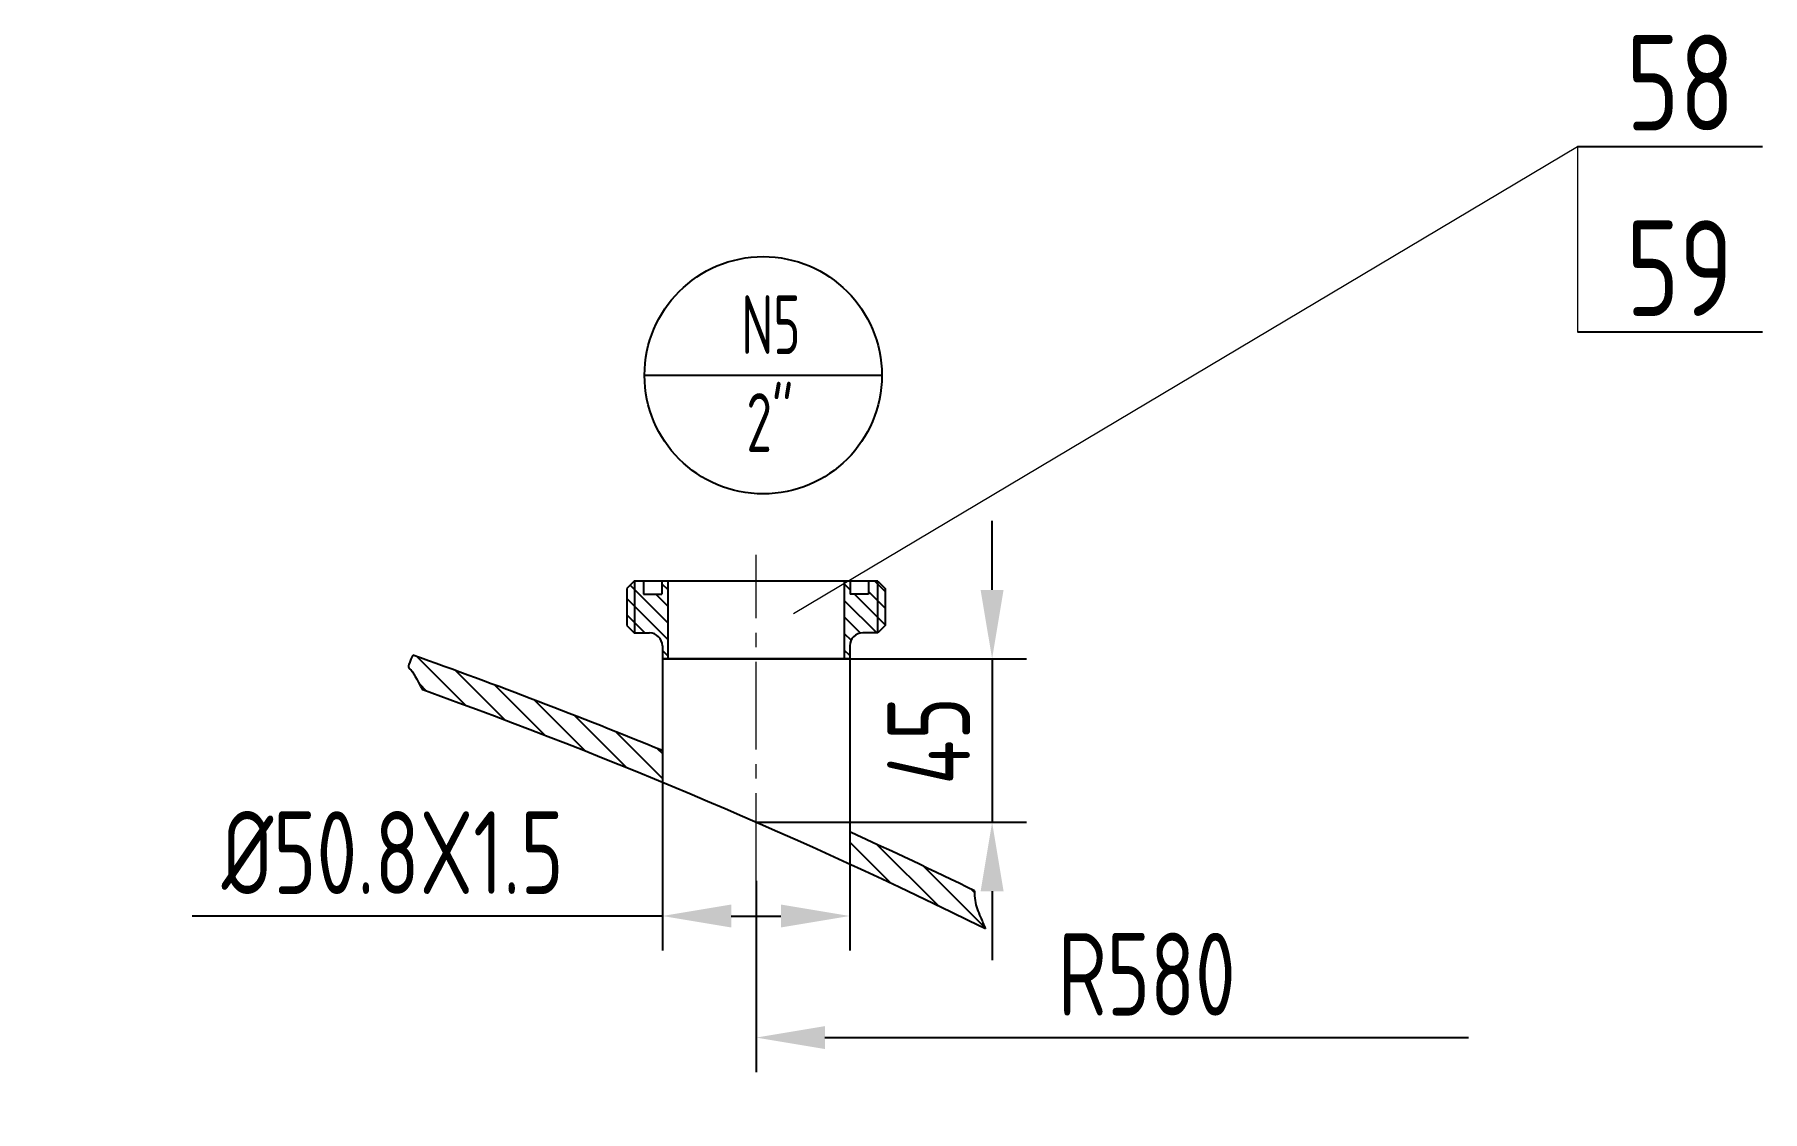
# Model space of a CAD drawing. Header units: inches. Extents: x -375 to 8535, y -477 to 12465.
# Drawn here: x 4572 to 5512, y 7830 to 8416 of the extents above; entities that cross this region are included whole.
import ezdxf

# ---------------------------------------------------------------- set-up
doc = ezdxf.new("R2010")
doc.units = ezdxf.units.IN
doc.header["$LTSCALE"] = 5
doc.linetypes.add('CENTER2', pattern=[28.575000000000003, 19.05, -3.175, 3.175, -3.175])
for name, color, linetype in [('1轮廓实线层', 7, 'Continuous'), ('2细线层', 4, 'Continuous'), ('5剖面线层', 2, 'Continuous'), ('6文字层', 3, 'Continuous'), ('7标注层', 4, 'Continuous')]:
    doc.layers.add(name, color=color, linetype=linetype)
doc.layers.add('图层1', color=1, linetype='CENTER2', lineweight=13)
doc.layers.add('图层4', color=3, linetype='Continuous', lineweight=13)
doc.styles.add('PC_TEXTSTYLE', font='isocp.shx', dxfattribs={"width": 0.8, "bigfont": 'hzfs.shx'})
doc.styles.get("Standard").update_dxf_attribs({"font": 'isocp.shx', "width": 0.7070000000000001, "bigfont": 'hztxt.shx'})
doc.dimstyles.new('TH_GBDIM', dxfattribs={"dimscale": 15, "dimtxt": 3, "dimasz": 2.5, "dimexe": 1.25, "dimexo": 0, "dimgap": 0.8, "dimtad": 1, "dimdec": 0, "dimzin": 0, "dimdsep": 46, "dimtxsty": 'PC_TEXTSTYLE', "dimcen": 2.5, "dimclrd": 256, "dimclre": 256, "dimclrt": 3, "dimadec": 0, "dimazin": 0, "dimtfac": 0.714286, "dimtdec": 0, "dimtmove": 0, "dimatfit": 3, "dimfxl": 0, "dimtzin": 0, "dimlwd": -1, "dimlwe": -1, "dimarcsym": 0})

# ---------------------------------------------------------------- blocks, each defined once
blk = doc.blocks.new('*D1697')
at = {"layer": '1轮廓实线层', "color": 3}
for p, q in [((4964.34997227896, 7955.255904330951), (4964.34997227896, 7851.121946910603)), ((5001.84997227896, 7869.871946910603), (5352.009417235131, 7869.871946910603))]:
    blk.add_line(p, q, dxfattribs=at)
blk.add_solid([(5001.84997227896, 7876.121946910603), (5001.84997227896, 7863.621946910603), (4964.34997227896, 7869.871946910603)], dxfattribs=at)
at = {"layer": 'Defpoints', "color": 0}
for p in [(4964.34997227896, 7955.255904330951), (5352.009417235131, 7869.871946910603), (5352.009417235131, 7869.871946910603)]:
    blk.add_point(p, dxfattribs=at)
at = {"layer": '1轮廓实线层', "color": 3, "insert": (5176.929694757046, 7904.371946910603), "char_height": 45, "attachment_point": 5, "style": 'PC_TEXTSTYLE'}
blk.add_mtext('R580', dxfattribs=at)
blk = doc.blocks.new('_None')
blk = doc.blocks.new('*D1710')
at = {"layer": '2细线层', "color": 3}
for p, q in [((5092.781829647676, 8113.536563204226), (5092.781829647676, 8151.036563204226)), ((5015.34997227896, 8076.036563204226), (5111.531829647676, 8076.036563204226)), ((5092.781829647676, 8076.036563204226), (5092.781829647676, 7987.048006845143)), ((4964.34997227896, 7987.048006845143), (5111.531829647676, 7987.048006845143)), ((5092.781829647676, 7949.548006845143), (5092.781829647676, 7912.048006845143))]:
    blk.add_line(p, q, dxfattribs=at)
for points in [[(5086.531829647676, 8113.536563204226), (5099.031829647676, 8113.536563204226), (5092.781829647676, 8076.036563204226)], [(5099.031829647676, 7949.548006845143), (5086.531829647676, 7949.548006845143), (5092.781829647676, 7987.048006845143)]]:
    blk.add_solid(points, dxfattribs=at)
at = {"layer": 'Defpoints', "color": 0}
for p in [(5015.34997227896, 8076.036563204226), (4964.34997227896, 7987.048006845143), (5092.781829647676, 7987.048006845143)]:
    blk.add_point(p, dxfattribs=at)
at = {"layer": '2细线层', "color": 3, "insert": (5058.281829647676, 8031.360868827501), "char_height": 45, "attachment_point": 5, "rotation": 90, "style": 'PC_TEXTSTYLE'}
blk.add_mtext('45', dxfattribs=at)
blk = doc.blocks.new('*D1711')
at = {"layer": '2细线层', "color": 3}
for p, q in [((4913.349972278993, 8008.728510276374), (4913.349972278993, 7917.290689292236)), ((5015.34997227896, 7964.202300673423), (5015.34997227896, 7917.290689292236)), ((4913.349972278993, 7936.040689292236), (4657.449972278992, 7936.040689292236)), ((4950.849972278993, 7936.040689292236), (4977.84997227896, 7936.040689292236))]:
    blk.add_line(p, q, dxfattribs=at)
for points in [[(4950.849972278993, 7942.290689292236), (4950.849972278993, 7929.790689292236), (4913.349972278993, 7936.040689292236)], [(4977.84997227896, 7929.790689292236), (4977.84997227896, 7942.290689292236), (5015.34997227896, 7936.040689292236)]]:
    blk.add_solid(points, dxfattribs=at)
at = {"layer": 'Defpoints', "color": 0}
for p in [(4913.349972278993, 8008.728510276374), (5015.34997227896, 7964.202300673423), (5015.34997227896, 7936.040689292236)]:
    blk.add_point(p, dxfattribs=at)
at = {"layer": '2细线层', "color": 3, "insert": (4766.649972278992, 7970.540689292236), "char_height": 45, "attachment_point": 5, "style": 'PC_TEXTSTYLE'}
blk.add_mtext('%%C50.8X1.5', dxfattribs=at)

msp = doc.modelspace()

# ---------------------------------------------------------------- hatches: boundary and pattern name
at = {"layer": '5剖面线层'}
h = msp.add_hatch(dxfattribs=at)
h.set_pattern_fill('ANSI31', color=256, scale=3, angle=90, style=0)
h.set_pattern_definition([(135, (451.2248502887487, 4727.559724951278), (-6.735192090801865, -6.735192090801863), [])])
edge = h.paths.add_edge_path()
edge.add_arc((3804.349972278985, 5329.154103770828), 2899.999999999924, 63.70312233606262, 65.31771183234667, ccw=False)
edge.add_spline(control_points=[(5089.114746963973, 7929.034769056933), (5088.293379472165, 7931.207718387642), (5086.004697391007, 7936.506412815882), (5083.305219668939, 7943.079692401329), (5083.129671571252, 7947.949497739538), (5083.237616168051, 7949.746096872278)], knot_values=[18.51155637258709, 18.51155637258709, 18.51155637258709, 18.51155637258709, 24.97437656427888, 34.45394882058299, 39.90549679325666, 39.90549679325666, 39.90549679325666, 39.90549679325666], degree=3, periodic=0)
edge.add_arc((3804.34997227735, 5329.154103766984), 2916.000000004096, 63.98693980556494, 65.46210934178026)
edge.add_line((5015.34997227896, 7981.800895184942), (5015.34997227896, 7964.202300673424))
edge = h.paths.add_edge_path()
edge.add_line((4913.349972278993, 8008.728510276373), (4913.349972279002, 8026.036563204223))
edge.add_arc((3804.349972279134, 5329.154103771189), 2915.999999999534, 67.64677313800186, 70.50437164854027)
edge.add_spline(control_points=[(4777.521042844521, 8077.970952419338), (4774.442573112552, 8071.557930783997), (4777.377824904179, 8070.022186318675), (4779.497356331449, 8065.03983259497), (4782.990201301225, 8059.037489950332)], knot_values=[11.02059589597818, 11.02059589597818, 11.02059589597818, 11.02059589597818, 17.1592368743631, 35.65941078391946, 35.65941078391946, 35.65941078391946, 35.65941078391946], degree=3, periodic=0)
edge.add_arc((3804.349972278985, 5329.154103770828), 2899.999999999924, 67.51672107416692, 70.2776703708738, ccw=False)
h.paths.add_polyline_path([(5118.865521528699, 7949.371946910603), (5234.993867985392, 7949.371946910603), (5234.993867985392, 7859.371946910603), (5118.865521528699, 7859.371946910603)], flags=24)
h.paths.add_polyline_path([(5013.281829647676, 7998.5108688275), (5013.281829647676, 8064.2108688275), (5103.281829647676, 8064.2108688275), (5103.281829647676, 7998.5108688275)], flags=24)
h.paths.add_polyline_path([(4658.199972278992, 8015.540689292236), (4875.099972278992, 8015.540689292236), (4875.099972278992, 7925.540689292236), (4658.199972278992, 7925.540689292236)], flags=24)
h.paths.add_polyline_path([(4101.135755350637, 8204.426934274377), (4119.45893023155, 8145.062022956946), (4033.46208139713, 8118.51881308041), (4015.138906516216, 8177.883724397841)], flags=24)
h.paths.add_polyline_path([(4057.341990415504, 7919.679646237707), (4177.070336872197, 7919.679646237707), (4177.070336872197, 7829.679646237707), (4057.341990415504, 7829.679646237707)], flags=24)
h = msp.add_hatch(dxfattribs=at)
h.set_pattern_fill('ANSI31', color=256, scale=2.007874015747439, angle=360, style=0)
h.set_pattern_definition([(135, (8908.4669635305, 21981.45429851439), (4.507805730062906, 4.50780573006291), [])])
h.paths.add_polyline_path([(5030.409027397029, 8118.20191753493), (5030.609814798554, 8118.20191753493), (5034.625562830108, 8114.186169503419), (5034.625562830108, 8094.107429345956), (5030.609814798554, 8090.09168131446), (5030.409027397029, 8090.09168131446)])
h.paths.add_polyline_path([(5012.338161255328, 8118.20191753493), (5015.550759680489, 8118.20191753493), (5015.550759680489, 8111.174358479812), (5025.590129759257, 8111.174358479812), (5025.590129759257, 8118.20191753493), (5030.409027397029, 8118.20191753493), (5030.409027397029, 8090.09168131446), (5022.377531334037, 8090.09168131446, 0.4142135623721853), (5015.349972278906, 8083.064122259358), (5015.349972278906, 8076.036563204226), (5012.338161255328, 8076.036563204226)])
h.paths.add_polyline_path([(4898.290917160841, 8118.20191753493), (4903.109814798612, 8118.20191753493), (4903.109814798612, 8111.174358479812), (4913.14918487738, 8111.174358479812), (4913.14918487738, 8118.20191753493), (4916.361783302542, 8118.20191753493), (4916.361783302542, 8076.036563204226), (4913.349972278964, 8076.036563204226), (4913.349972278964, 8083.064122259358, 0.4142135623731709), (4906.322413223832, 8090.09168131446), (4898.290917160841, 8090.09168131446)])
h.paths.add_polyline_path([(4894.074381727762, 8114.186169503419), (4898.090129759257, 8118.20191753493), (4898.290917160841, 8118.20191753493), (4898.290917160841, 8090.09168131446), (4898.090129759257, 8090.09168131446), (4894.074381727762, 8094.107429345956)])

# ---------------------------------------------------------------- linework, layer by layer
for p, q in [((5411.227503252264, 8354.834045025855), (5511.948870109875, 8354.834045025855)), ((5411.227503252264, 8253.888109520001), (5511.948870109875, 8253.888109520001))]:
    msp.add_line(p, q)
for radius, start, end in [(2916, 67.64677313800195, 70.50437164853992), (2900, 63.70312233606285, 70.27767037087376), (2916, 63.98693980556086, 65.46210934177824)]:
    msp.add_arc((3804.34997227896, 5329.154103770756), radius, start, end)
at = {"layer": '1轮廓实线层'}
for p, q in [((4898.090129759315, 8118.20191753493), (4894.07438172782, 8114.186169503419)), ((4894.07438172782, 8114.186169503419), (4894.07438172782, 8094.107429345956)), ((5030.60981479867, 8118.20191753493), (4898.090129759315, 8118.20191753493)), ((4903.10981479867, 8118.20191753493), (4903.10981479867, 8111.174358479812)), ((4913.149184877439, 8118.20191753493), (4913.149184877439, 8111.174358479812)), ((4916.3617833026, 8118.20191753493), (4916.3617833026, 8076.036563204226)), ((5012.338161255386, 8118.20191753493), (5012.338161255386, 8076.036563204226)), ((5015.550759680547, 8118.20191753493), (5015.550759680547, 8111.174358479812)), ((5025.590129759257, 8118.20191753493), (5025.590129759257, 8111.174358479812)), ((5030.60981479867, 8118.20191753493), (5034.625562830166, 8114.186169503419)), ((5034.625562830166, 8114.186169503419), (5034.625562830166, 8094.107429345956)), ((4903.10981479867, 8111.174358479812), (4913.149184877439, 8111.174358479812)), ((5025.590129759257, 8111.174358479812), (5015.550759680547, 8111.174358479812)), ((4894.07438172782, 8094.107429345956), (4898.090129759315, 8090.09168131446)), ((4898.090129759315, 8090.09168131446), (4906.32241322389, 8090.09168131446)), ((5030.60981479867, 8090.09168131446), (5022.377531334096, 8090.09168131446)), ((5034.625562830166, 8094.107429345956), (5030.60981479867, 8090.09168131446)), ((4913.349972279022, 8083.064122259358), (4913.349972279022, 8076.036563204226)), ((5015.349972278964, 8083.064122259358), (5015.349972278964, 8076.036563204226)), ((4913.349972279022, 8076.036563204226), (5015.349972278964, 8076.036563204226)), ((5015.349972278964, 8076.036563204226), (4913.349972279022, 8076.036563204226)), ((4913.349972279029, 8076.036563204226), (4913.349972278993, 8008.728510276374)), ((5015.34997227896, 8076.036563204226), (5015.34997227896, 7964.202300673423)), ((5015.349972279022, 8076.036563204226), (5015.349972279022, 7964.202300673397))]:
    msp.add_line(p, q, dxfattribs=at)
for centre, start, end in [((4906.32241322389, 8083.064122259358), 0, 90), ((5022.377531334096, 8083.064122259358), 90, 180)]:
    msp.add_arc(centre, 7.027559055115488, start, end, dxfattribs=at)
at = {"layer": '2细线层'}
for p, q in [((4898.290917160899, 8118.20191753493), (4898.290917160899, 8090.09168131446)), ((5030.409027397087, 8118.20191753493), (5030.409027397087, 8090.09168131446))]:
    msp.add_line(p, q, dxfattribs=at)
for points, knots in [([(4777.521042844521, 8077.970952419338), (4774.442573112552, 8071.557930783997), (4777.377824904179, 8070.022186318675), (4779.497356331449, 8065.03983259497), (4782.990201301225, 8059.037489950332)], [11.02059589597818, 11.02059589597818, 11.02059589597818, 11.02059589597818, 17.1592368743631, 35.65941078391946, 35.65941078391946, 35.65941078391946, 35.65941078391946]), ([(5083.237616168051, 7949.746096872278), (5083.129671571252, 7947.949497739538), (5083.305219668939, 7943.079692401329), (5086.004697391007, 7936.506412815882), (5088.293379472165, 7931.207718387642), (5089.114746963973, 7929.034769056933)], [18.5115563725871, 18.5115563725871, 18.5115563725871, 18.5115563725871, 23.96310434526076, 33.44267660156488, 39.90549679325666, 39.90549679325666, 39.90549679325666, 39.90549679325666])]:
    msp.add_open_spline(points, degree=3, knots=knots, dxfattribs=at)
at = {"layer": '7标注层'}
msp.add_line((4903.657870599793, 8230.305759228591), (5032.78581836872, 8230.305759228591), dxfattribs=at)
msp.add_circle((4968.221844484262, 8230.305759228591), 64.56397388446318, dxfattribs=at)
at = {"layer": '图层1', "ltscale": 0.5}
msp.add_line((4964.34997227896, 7955.255904330951), (4964.34997227896, 8132.527381745486), dxfattribs=at)
at = {"layer": '图层4'}
for p, q in [((4984.783715319092, 8100.624311119866), (5411.227503252264, 8354.834045025855)), ((5411.227503252264, 8354.834045025855), (5411.227503252264, 8253.888109520001))]:
    msp.add_line(p, q, dxfattribs=at)

# ---------------------------------------------------------------- texts
at = {"layer": '6文字层', "char_height": 32, "attachment_point": 1}
for s, insert, width in [('N5', (4956.265749156577, 8273.804345312843), 94.07799305721437), ('2"', (4959.109544523399, 8220.573220205), 31.5)]:
    msp.add_mtext(s, dxfattribs=dict(at, insert=insert, width=width))
at = {"layer": '7标注层', "char_height": 52, "attachment_point": 1}
for s, insert in [('{\\W0.85;58}', (5437.859541662813, 8415.553419687887)), ('{\\W0.85;59}', (5437.859541662813, 8314.607484182034))]:
    msp.add_mtext(s, dxfattribs=dict(at, insert=insert))

# ---------------------------------------------------------------- dimensions: what is measured, and where the dimension line sits
at = {"layer": '1轮廓实线层'}
dim = msp.add_linear_dim(base=(5352.009417235131, 7869.871946910603), p1=(4964.34997227896, 7955.255904330951), p2=(5352.009417235131, 7869.871946910603), text='R580', dimstyle='TH_GBDIM', override={"dimtxt": 3, "dimtxsty": 'PC_TEXTSTYLE', "dimblk2": 'None', "dimsah": 1, "dimse2": 1, "dimclrd": 3, "dimclre": 3, "dimtfac": 0.714286}, dxfattribs=at)
dim.commit()
dim.dimension.update_dxf_attribs({"geometry": '*D1697', "text_midpoint": (5176.929694757046, 7904.371946910603)})
at = {"layer": '2细线层'}
dim = msp.add_linear_dim(base=(5092.781829647676, 7987.048006845143), p1=(5015.34997227896, 8076.036563204226), p2=(4964.34997227896, 7987.048006845143), angle=90, text='45', dimstyle='TH_GBDIM', override={"dimclrd": 3, "dimclre": 3}, dxfattribs=at)
dim.commit()
dim.dimension.update_dxf_attribs({"geometry": '*D1710', "text_midpoint": (5092.781829647676, 8031.360868827501), "dimtype": 160})
dim = msp.add_linear_dim(base=(5015.34997227896, 7936.040689292236), p1=(4913.349972278993, 8008.728510276374), p2=(5015.34997227896, 7964.202300673423), text='%%C50.8X1.5', dimstyle='TH_GBDIM', override={"dimtxt": 3, "dimtxsty": 'PC_TEXTSTYLE', "dimclrd": 3, "dimclre": 3}, dxfattribs=at)
dim.commit()
dim.dimension.update_dxf_attribs({"geometry": '*D1711', "text_midpoint": (4766.649972278992, 7936.040689292236), "dimtype": 160})

doc.saveas('drawing.dxf')
